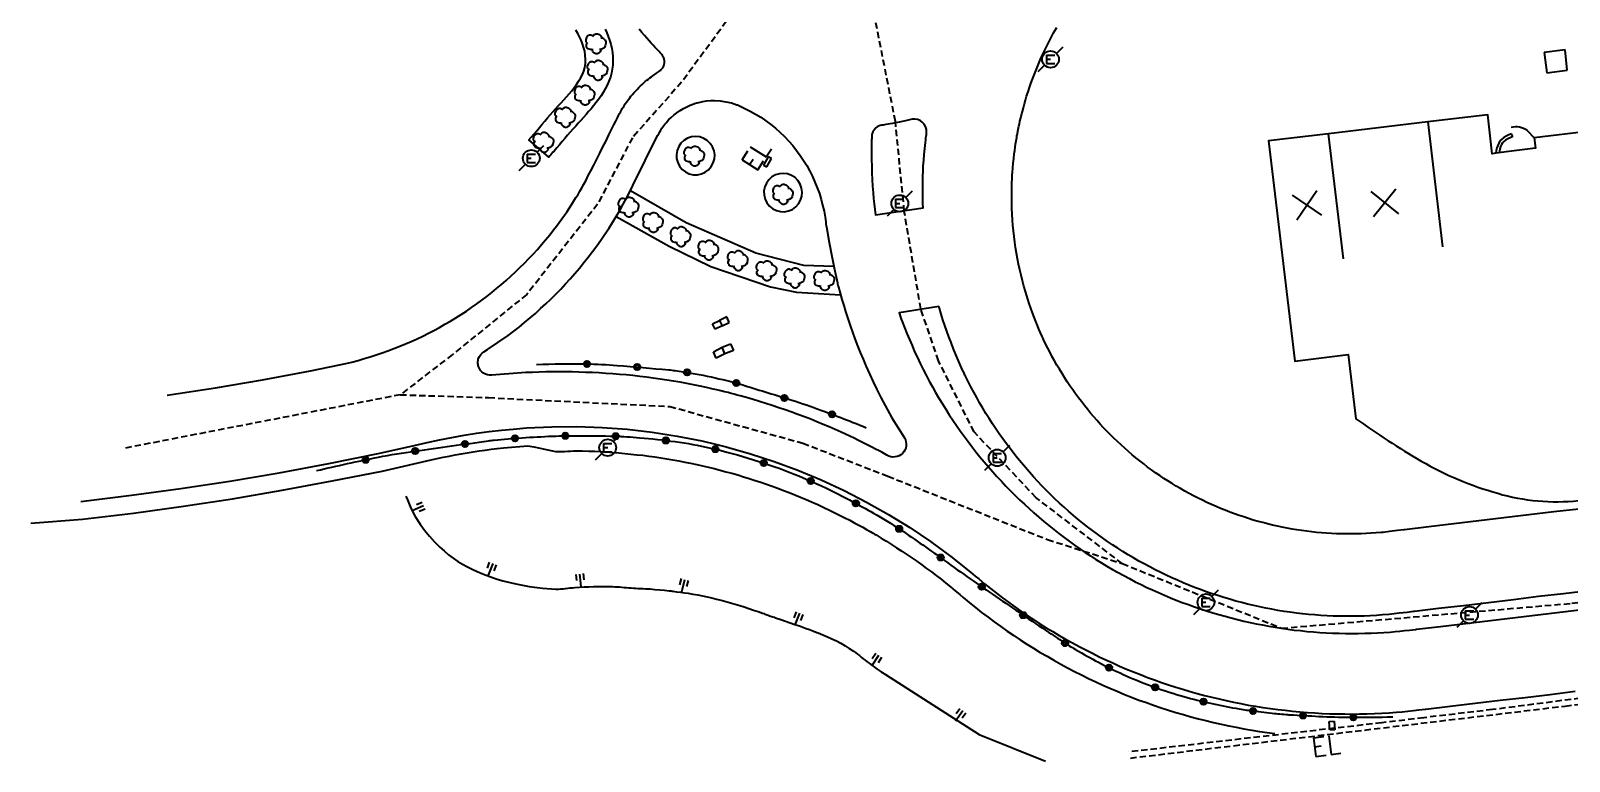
# Model space of a CAD drawing. Header units: millimetres. Extents: x 183999 to 185000, y 128000 to 129001.
# Drawn here: x 184738.1 to 184860.4, y 128834.4 to 128892.4 of the extents above; entities that cross this region are included whole.
import ezdxf
from ezdxf.enums import TextEntityAlignment as Align

# ---------------------------------------------------------------- set-up
doc = ezdxf.new("R2010")
doc.units = ezdxf.units.MM
doc.linetypes.add('DASHED', pattern=[0.75, 0.5, -0.25])
doc.layers.get('0').update_dxf_attribs({"linetype": 'CONTINUOUS'})
for name, color, linetype in [('W0001', 6, 'DASHED'), ('W0008', 7, 'CONTINUOUS'), ('W0100', 7, 'CONTINUOUS'), ('W0112', 1, 'DASHED'), ('W0211', 2, 'CONTINUOUS'), ('W0300', 7, 'CONTINUOUS'), ('W0322', 7, 'CONTINUOUS'), ('W0471', 7, 'CONTINUOUS'), ('W0984', 7, 'CONTINUOUS'), ('W0991', 7, 'CONTINUOUS'), ('W1102', 7, 'CONTINUOUS')]:
    doc.layers.add(name, color=color, linetype=linetype)
doc.styles.get("Standard").update_dxf_attribs({"font": 'romans.shx', "width": 0.85})

# ---------------------------------------------------------------- blocks, each defined once
blk = doc.blocks.new('T471')
for p, q in [((-0.333334, 0.333334), (-0.333334, -0.333334)), ((-0.333334, 0.333334), (0.333334, 0.333334)), ((-0.333334, 0), (0, 0)), ((0.500001, 0.500001), (1.000002, 1.000002)), ((-0.500001, -0.500001), (-1.000002, -1.000002)), ((-0.333334, -0.333334), (0.333334, -0.333334))]:
    blk.add_line(p, q)
blk.add_ellipse((0, 0), major_axis=(0.471405, 0.471405), ratio=1, start_param=5.4977871438, end_param=11.780972451)
blk = doc.blocks.new('t211o')
at = {"color": 0, "linetype": 'Continuous'}
for p, q in [((-0.29, 0.5), (-0.29, 0)), ((0, 1), (0, 0)), ((0.29, 0.5), (0.29, 0))]:
    blk.add_line(p, q, dxfattribs=at)
blk = doc.blocks.new('t322o')
at = {"color": 0, "linetype": 'Continuous'}
for radius in [0.25, 0.15]:
    blk.add_circle((0, 0), radius, dxfattribs=at)
blk = doc.blocks.new('t991o')
at = {"color": 0, "linetype": 'Continuous'}
for p, q in [((-1, 1), (1, -1)), ((-1, -1), (1, 1))]:
    blk.add_line(p, q, dxfattribs=at)
blk = doc.blocks.new('T300')
for p, q in [((-0.8, 0.51), (-0.86, 0.34)), ((-0.86, 0.34), (-0.86, 0.17)), ((-0.86, 0.17), (-0.74, 0.06)), ((-0.69, 0.63), (-0.8, 0.51)), ((-0.8, -0.06), (-0.74, 0.06)), ((-0.74, 0.06), (-0.69, 0.11)), ((-0.57, 0.69), (-0.69, 0.63)), ((-0.46, 0.69), (-0.57, 0.69)), ((-0.29, 0.63), (-0.46, 0.69)), ((-0.29, 0.63), (-0.17, 0.74)), ((-0.23, 0.57), (-0.29, 0.63)), ((-0.17, 0.74), (-0.06, 0.8)), ((-0.06, 0.8), (0.06, 0.8)), ((0.06, 0.8), (0.23, 0.74)), ((0.23, 0.74), (0.34, 0.63)), ((0.34, 0.63), (0.4, 0.51)), ((0.46, 0.46), (0.34, 0.46)), ((0.4, 0.51), (0.4, 0.46)), ((0.57, 0.4), (0.46, 0.46)), ((0.57, 0.4), (0.69, 0.29)), ((0.69, 0.29), (0.74, 0.17)), ((0.74, 0.06), (0.69, -0.17)), ((0.74, 0.17), (0.74, 0.06)), ((-0.8, -0.17), (-0.8, -0.06)), ((-0.8, -0.23), (-0.8, -0.17)), ((-0.74, -0.34), (-0.8, -0.23)), ((-0.69, -0.4), (-0.74, -0.34)), ((-0.51, -0.46), (-0.69, -0.4)), ((-0.4, -0.46), (-0.51, -0.46)), ((-0.4, -0.46), (-0.34, -0.46)), ((-0.34, -0.46), (-0.34, -0.4)), ((-0.34, -0.51), (-0.34, -0.46)), ((-0.29, -0.63), (-0.34, -0.51)), ((-0.17, -0.74), (-0.29, -0.63)), ((-0.06, -0.8), (-0.17, -0.74)), ((0.06, -0.8), (-0.06, -0.8)), ((0.17, -0.74), (0.06, -0.8)), ((0.23, -0.69), (0.17, -0.74)), ((0.29, -0.46), (0.23, -0.46)), ((0.29, -0.63), (0.23, -0.69)), ((0.46, -0.4), (0.29, -0.46)), ((0.34, -0.51), (0.29, -0.63)), ((0.34, -0.51), (0.34, -0.46)), ((0.57, -0.34), (0.46, -0.4)), ((0.63, -0.29), (0.57, -0.34)), ((0.69, -0.17), (0.63, -0.29))]:
    blk.add_line(p, q)

msp = doc.modelspace()

# ---------------------------------------------------------------- linework, layer by layer
at = {"layer": 'W0001'}
for points in [[(184802.75, 128905.85), (184789.84, 128888.36), (184785.93, 128883.95), (184783.17, 128878.67), (184777.54, 128871.5), (184771.63, 128866.72), (184767.49, 128863.53), (184745.54, 128859.27)], [(184767.49, 128863.53), (184774.51, 128863.3), (184788.91, 128862.6), (184799.48, 128859.68), (184806.23, 128857.06), (184818.92, 128852.03), (184824.86, 128850.12), (184818.01, 128855.35), (184813.08, 128860.58), (184810.26, 128866.22), (184808.85, 128870.35), (184807.54, 128878.1), (184806.83, 128885.24), (184802.75, 128905.85)], [(184824.86, 128850.12), (184837.52, 128844.98), (184860.57, 128846.96), (185000, 128863.56)]]:
    msp.add_lwpolyline(points, dxfattribs=at)
at = {"layer": 'W0008'}
for p, q in [((184860.04, 128890.93), (184858.39, 128890.71)), ((184860.2, 128889.32), (184860.04, 128890.93)), ((184858.39, 128890.71), (184858.6, 128889.11)), ((184858.6, 128889.11), (184860.2, 128889.32)), ((184792.3, 128869.17), (184792.86, 128869.43)), ((184792.51, 128868.74), (184792.3, 128869.17)), ((184793.07, 128869.01), (184792.51, 128868.74)), ((184793.43, 128869.72), (184792.86, 128869.43)), ((184792.86, 128869.43), (184793.07, 128869.01)), ((184793.07, 128869.01), (184793.63, 128869.28)), ((184793.63, 128869.28), (184793.43, 128869.72)), ((184793.06, 128867.3), (184793.73, 128867.57)), ((184793.73, 128867.57), (184793.96, 128867.04)), ((184792.38, 128866.95), (184793.06, 128867.3)), ((184792.58, 128866.45), (184792.38, 128866.95)), ((184793.27, 128866.77), (184792.58, 128866.45)), ((184793.27, 128866.77), (184793.06, 128867.3)), ((184793.96, 128867.04), (184793.27, 128866.77))]:
    msp.add_line(p, q, dxfattribs=at)
for points in [[(184748.97, 128863.5), (184752.8, 128864.09), (184756.55, 128864.72), (184760.36, 128865.44), (184762.53, 128865.87), (184763.16, 128866.01), (184763.64, 128866.13), (184764.13, 128866.26), (184764.61, 128866.4), (184765.09, 128866.54), (184765.56, 128866.69), (184766.04, 128866.85), (184766.51, 128867.02), (184766.98, 128867.2), (184767.44, 128867.38), (184767.9, 128867.57), (184768.36, 128867.77), (184768.82, 128867.98), (184769.27, 128868.19), (184769.72, 128868.41), (184770.16, 128868.64), (184770.6, 128868.88), (184771.04, 128869.13), (184771.47, 128869.38), (184771.9, 128869.64), (184772.32, 128869.9), (184772.74, 128870.18), (184773.15, 128870.46), (184773.56, 128870.75), (184773.96, 128871.04), (184774.36, 128871.34), (184774.76, 128871.65), (184775.14, 128871.97), (184775.53, 128872.29), (184775.91, 128872.62), (184776.28, 128872.95), (184776.64, 128873.29), (184777, 128873.64), (184777.36, 128873.99), (184777.71, 128874.35), (184778.05, 128874.71), (184778.39, 128875.08), (184778.71, 128875.46), (184779.04, 128875.84), (184779.36, 128876.23), (184779.67, 128876.62), (184779.89, 128876.92), (184780.11, 128877.22), (184780.33, 128877.51), (184780.54, 128877.81), (184780.74, 128878.1), (184780.93, 128878.39), (184781.11, 128878.67), (184781.29, 128878.94), (184781.45, 128879.2), (184781.61, 128879.45), (184781.76, 128879.71), (184781.92, 128879.98), (184782.08, 128880.27), (184782.25, 128880.59), (184782.43, 128880.94), (184782.64, 128881.33), (184782.86, 128881.76), (184783.1, 128882.24), (184783.35, 128882.73), (184783.59, 128883.22), (184783.84, 128883.71), (184784.07, 128884.17), (184784.28, 128884.6), (184784.46, 128884.97), (184784.61, 128885.27), (184784.74, 128885.52), (184784.83, 128885.72), (184784.91, 128885.87), (184784.98, 128885.99), (184785.03, 128886.09), (184785.08, 128886.18), (184785.13, 128886.26), (184785.19, 128886.35), (184785.24, 128886.44), (184785.31, 128886.54), (184785.37, 128886.64), (184785.45, 128886.75), (184785.53, 128886.87), (184785.62, 128886.99), (184785.72, 128887.11), (184785.82, 128887.24), (184785.93, 128887.38), (184786.05, 128887.52), (184786.18, 128887.65), (184786.3, 128887.79), (184786.44, 128887.93), (184786.57, 128888.06), (184786.7, 128888.18), (184786.83, 128888.3), (184786.96, 128888.41), (184787.08, 128888.52), (184787.21, 128888.61), (184787.33, 128888.71), (184787.44, 128888.79), (184787.55, 128888.87), (184787.65, 128888.94), (184787.75, 128889.01), (184787.84, 128889.07), (184787.92, 128889.13), (184788, 128889.18), (184788.07, 128889.23), (184788.13, 128889.28), (184788.18, 128889.32), (184788.23, 128889.37), (184788.27, 128889.41), (184788.31, 128889.45), (184788.34, 128889.49), (184788.36, 128889.53), (184788.38, 128889.56), (184788.4, 128889.6), (184788.42, 128889.63), (184788.43, 128889.67), (184788.44, 128889.7), (184788.45, 128889.73), (184788.46, 128889.76), (184788.47, 128889.79), (184788.47, 128889.82), (184788.48, 128889.85), (184788.48, 128889.89), (184788.48, 128889.93), (184788.48, 128889.97), (184788.48, 128890.01), (184788.48, 128890.06), (184788.48, 128890.11), (184788.47, 128890.16), (184788.46, 128890.21), (184788.44, 128890.26), (184788.42, 128890.32), (184788.39, 128890.37), (184788.36, 128890.43), (184788.32, 128890.49), (184788.27, 128890.55), (184788.21, 128890.62), (184788.14, 128890.7), (184788.06, 128890.8), (184787.96, 128890.9), (184787.85, 128891.02), (184787.72, 128891.15), (184787.58, 128891.3), (184787.42, 128891.47), (184787.26, 128891.65), (184787.08, 128891.85), (184786.89, 128892.07), (184786.69, 128892.31), (184786.48, 128892.58)], [(184783.77, 128892.57), (184783.9, 128892.28), (184784.02, 128891.99), (184784.12, 128891.69), (184784.21, 128891.37), (184784.29, 128891.04), (184784.34, 128890.71), (184784.37, 128890.38), (184784.38, 128890.05), (184784.37, 128889.72), (184784.33, 128889.39), (184784.27, 128889.07), (184784.18, 128888.75), (184784.07, 128888.44), (184783.93, 128888.13), (184783.78, 128887.84), (184783.62, 128887.55), (184783.44, 128887.27), (184783.24, 128886.99), (184783.04, 128886.73), (184782.85, 128886.49), (184782.65, 128886.25), (184782.45, 128886.02), (184782.25, 128885.79), (184782.05, 128885.56), (184781.84, 128885.33), (184781.63, 128885.11), (184781.43, 128884.88), (184781.21, 128884.64), (184780.99, 128884.39), (184780.78, 128884.14), (184780.56, 128883.89), (184780.35, 128883.64), (184780.14, 128883.39), (184779.92, 128883.14), (184779.71, 128882.89), (184779.62, 128882.79), (184779.54, 128882.69), (184779.45, 128882.59), (184779.37, 128882.5), (184779.28, 128882.4), (184777.69, 128883.77), (184778.12, 128884.26), (184778.33, 128884.51), (184778.55, 128884.77), (184778.76, 128885.02), (184778.98, 128885.27), (184779.19, 128885.52), (184779.41, 128885.77), (184779.63, 128886.02), (184779.85, 128886.26), (184780.06, 128886.5), (184780.27, 128886.73), (184780.49, 128886.96), (184780.7, 128887.2), (184780.91, 128887.44), (184781.11, 128887.68), (184781.31, 128887.94), (184781.49, 128888.18), (184781.66, 128888.43), (184781.82, 128888.69), (184781.96, 128888.96), (184782.07, 128889.24), (184782.15, 128889.53), (184782.2, 128889.85), (184782.21, 128890.17), (184782.19, 128890.5), (184782.14, 128890.82), (184782.06, 128891.14), (184781.96, 128891.42), (184781.85, 128891.69), (184781.72, 128891.96), (184781.59, 128892.23), (184781.44, 128892.49)], [(184806.16, 128858.74), (184806.16, 128858.74), (184805.75, 128858.96), (184805.5, 128859.09), (184805.25, 128859.22), (184805, 128859.35), (184804.75, 128859.48), (184803.9, 128859.9), (184803.55, 128860.07), (184803.21, 128860.23), (184802.86, 128860.39), (184802.51, 128860.55), (184802.04, 128860.76), (184801.56, 128860.97), (184801.08, 128861.18), (184800.6, 128861.37), (184800.1, 128861.58), (184799.6, 128861.77), (184799.09, 128861.96), (184798.59, 128862.15), (184798.08, 128862.33), (184797.57, 128862.5), (184797.05, 128862.68), (184796.54, 128862.84), (184796.03, 128863), (184795.52, 128863.15), (184795, 128863.3), (184794.49, 128863.45), (184794.25, 128863.51), (184794.02, 128863.57), (184793.78, 128863.64), (184793.54, 128863.7), (184793.24, 128863.77), (184792.95, 128863.84), (184792.65, 128863.92), (184792.36, 128863.98), (184791.83, 128864.1), (184791.31, 128864.21), (184790.78, 128864.32), (184790.26, 128864.42), (184789.73, 128864.52), (184789.19, 128864.61), (184788.66, 128864.7), (184788.13, 128864.78), (184787.59, 128864.86), (184787.05, 128864.93), (184786.52, 128864.99), (184785.98, 128865.05), (184785.44, 128865.1), (184784.91, 128865.15), (184784.37, 128865.2), (184783.83, 128865.23), (184783.29, 128865.27), (184782.75, 128865.29), (184782.21, 128865.31), (184781.67, 128865.33), (184781.15, 128865.34), (184780.63, 128865.34), (184780.11, 128865.34), (184779.59, 128865.34), (184779.06, 128865.34), (184778.53, 128865.33), (184777.99, 128865.31), (184777.46, 128865.3), (184776.11, 128865.2), (184775.07, 128865.12), (184774.75, 128865.09), (184774.58, 128865.09), (184774.42, 128865.12), (184774.26, 128865.17), (184774.11, 128865.25), (184773.98, 128865.35), (184773.86, 128865.47), (184773.77, 128865.62), (184773.71, 128865.77), (184773.68, 128865.85), (184773.67, 128865.93), (184773.66, 128866.02), (184773.65, 128866.1), (184773.66, 128866.18), (184773.67, 128866.27), (184773.69, 128866.35), (184773.71, 128866.43), (184773.78, 128866.58), (184773.88, 128866.72), (184773.99, 128866.84), (184774.13, 128866.94), (184774.43, 128867.12), (184776.05, 128868.23), (184776.5, 128868.57), (184776.94, 128868.91), (184777.37, 128869.27), (184777.8, 128869.63), (184778.22, 128869.99), (184778.64, 128870.37), (184779.05, 128870.75), (184779.45, 128871.13), (184779.85, 128871.53), (184780.24, 128871.93), (184780.62, 128872.34), (184781, 128872.75), (184781.36, 128873.17), (184781.73, 128873.6), (184782.08, 128874.03), (184782.43, 128874.47), (184782.77, 128874.91), (184783.1, 128875.36), (184783.42, 128875.82), (184783.74, 128876.28), (184784.05, 128876.75), (184784.35, 128877.22), (184784.64, 128877.69), (184784.93, 128878.18), (184785.2, 128878.66), (184785.47, 128879.15), (184785.73, 128879.65), (184785.98, 128880.15), (184787.94, 128884.12), (184787.94, 128884.12), (184788.02, 128884.27), (184788.1, 128884.42), (184788.19, 128884.56), (184788.28, 128884.7), (184788.36, 128884.82), (184788.44, 128884.93), (184788.52, 128885.04), (184788.61, 128885.14), (184788.81, 128885.36), (184789.02, 128885.56), (184789.24, 128885.76), (184789.47, 128885.94), (184789.72, 128886.11), (184789.98, 128886.27), (184790.25, 128886.41), (184790.52, 128886.54), (184790.69, 128886.6), (184790.86, 128886.67), (184791.04, 128886.72), (184791.22, 128886.76), (184791.52, 128886.82), (184791.83, 128886.88), (184792.14, 128886.91), (184792.46, 128886.91), (184792.91, 128886.88), (184793.36, 128886.81), (184793.81, 128886.71), (184794.24, 128886.57), (184794.29, 128886.55), (184794.34, 128886.54), (184794.38, 128886.51), (184794.43, 128886.49), (184794.87, 128886.28), (184795.3, 128886.07), (184795.72, 128885.83), (184796.13, 128885.57), (184796.53, 128885.29), (184796.92, 128885), (184797.3, 128884.7), (184797.66, 128884.38), (184798.01, 128884.04), (184798.35, 128883.68), (184798.67, 128883.32), (184798.97, 128882.94), (184799.26, 128882.55), (184799.53, 128882.14), (184799.79, 128881.73), (184800.03, 128881.3), (184800.24, 128880.87), (184800.44, 128880.42), (184800.62, 128879.97), (184800.79, 128879.52), (184800.93, 128879.05), (184801.05, 128878.58), (184801.16, 128878.11), (184801.25, 128877.63), (184801.27, 128877.46), (184801.29, 128877.28), (184801.31, 128877.1), (184801.34, 128876.92), (184801.35, 128876.87), (184801.36, 128876.81), (184801.37, 128876.76), (184801.38, 128876.7), (184801.58, 128875.63), (184801.78, 128874.55), (184801.99, 128873.48), (184802.22, 128872.41), (184802.24, 128872.33), (184802.26, 128872.25), (184802.29, 128872.17), (184802.31, 128872.09), (184802.44, 128871.6), (184802.57, 128871.11), (184802.72, 128870.62), (184802.87, 128870.14), (184803.04, 128869.59), (184803.23, 128869.04), (184803.42, 128868.5), (184803.62, 128867.96), (184803.82, 128867.42), (184804.04, 128866.88), (184804.26, 128866.35), (184804.49, 128865.82), (184804.77, 128865.19), (184805.06, 128864.56), (184805.36, 128863.94), (184805.67, 128863.32), (184806.56, 128861.71), (184807.55, 128860.1)], [(184805.62, 128884.92), (184805.5, 128884.87), (184805.38, 128884.81), (184805.28, 128884.73), (184805.19, 128884.63), (184805.11, 128884.53), (184805.04, 128884.41), (184804.99, 128884.29), (184804.96, 128884.16), (184804.95, 128884.16), (184804.95, 128884.07), (184804.95, 128883.98), (184804.95, 128883.89), (184804.94, 128883.8), (184804.94, 128883.27), (184804.93, 128882.74), (184804.94, 128882.21), (184804.95, 128881.68), (184804.96, 128881.15), (184804.99, 128880.63), (184805.02, 128880.1), (184805.07, 128879.57), (184805.1, 128879.13), (184805.15, 128878.7), (184805.2, 128878.26), (184805.25, 128877.82), (184809.03, 128878.37), (184809.02, 128878.73), (184809.01, 128879.09), (184809, 128879.44), (184809, 128879.8), (184809, 128880.03), (184809.01, 128880.27), (184809.01, 128880.51), (184809.02, 128880.74), (184809.02, 128880.98), (184809.03, 128881.22), (184809.04, 128881.45), (184809.05, 128881.69), (184809.08, 128882.16), (184809.12, 128882.63), (184809.16, 128883.1), (184809.21, 128883.57), (184809.24, 128883.77), (184809.26, 128883.98), (184809.29, 128884.18), (184809.31, 128884.38), (184809.3, 128884.61), (184809.23, 128884.83), (184809.12, 128885.03), (184808.97, 128885.19), (184808.79, 128885.32), (184808.59, 128885.4), (184808.38, 128885.43), (184808.16, 128885.42), (184808.16, 128885.42), (184807.64, 128885.29), (184807.12, 128885.18), (184806.6, 128885.07), (184806.08, 128884.99), (184805.96, 128884.97), (184805.85, 128884.95), (184805.73, 128884.94), (184805.62, 128884.92)], [(184795.74, 128874.78), (184790.2, 128877.18), (184785.79, 128879.74)], [(184784.64, 128877.69), (184788.85, 128875.34), (184792.16, 128873.73), (184796.91, 128872.11), (184798.96, 128871.69), (184802.47, 128871.47)], [(184801.94, 128873.73), (184799.56, 128873.8), (184795.74, 128874.78)], [(184861.9, 128847.96), (184859.92, 128847.72), (184857.93, 128847.49), (184855.94, 128847.25), (184853.96, 128847.01), (184851.97, 128846.77), (184849.98, 128846.54), (184848.07, 128846.31), (184848, 128846.3), (184847.5, 128846.24), (184846.87, 128846.17), (184846.66, 128846.14), (184846.45, 128846.12), (184846.24, 128846.1), (184846.03, 128846.08), (184845.54, 128846.04), (184845.05, 128846), (184844.56, 128845.97), (184844.07, 128845.95), (184843.58, 128845.94), (184843.09, 128845.93), (184842.6, 128845.93), (184842.11, 128845.94), (184841.62, 128845.95), (184841.13, 128845.97), (184840.64, 128846), (184840.15, 128846.04), (184839.66, 128846.08), (184839.17, 128846.13), (184838.69, 128846.19), (184838.2, 128846.25), (184837.71, 128846.32), (184837.23, 128846.4), (184836.75, 128846.49), (184836.26, 128846.58), (184835.78, 128846.68), (184835.3, 128846.78), (184834.82, 128846.9), (184834.35, 128847.02), (184833.87, 128847.14), (184833.4, 128847.28), (184832.93, 128847.42), (184832.46, 128847.57), (184831.99, 128847.72), (184831.53, 128847.88), (184831.07, 128848.05), (184830.61, 128848.22), (184830.15, 128848.4), (184829.7, 128848.59), (184829.25, 128848.79), (184828.8, 128848.99), (184828.35, 128849.19), (184827.91, 128849.41), (184827.47, 128849.63), (184827.04, 128849.85), (184826.61, 128850.09), (184826.18, 128850.32), (184825.75, 128850.57), (184825.33, 128850.82), (184824.91, 128851.08), (184824.5, 128851.34), (184824.09, 128851.61), (184823.68, 128851.88), (184823.28, 128852.16), (184822.89, 128852.45), (184822.49, 128852.74), (184822.1, 128853.04), (184821.72, 128853.34), (184821.34, 128853.65), (184820.96, 128853.96), (184820.59, 128854.28), (184820.23, 128854.6), (184819.87, 128854.93), (184819.51, 128855.27), (184819.16, 128855.61), (184818.82, 128855.95), (184818.47, 128856.3), (184818.14, 128856.65), (184817.81, 128857.01), (184817.48, 128857.37), (184817.16, 128857.74), (184816.85, 128858.11), (184816.54, 128858.49), (184816.24, 128858.87), (184815.94, 128859.25), (184815.65, 128859.64), (184815.36, 128860.03), (184815.08, 128860.43), (184814.81, 128860.83), (184814.54, 128861.23), (184814.28, 128861.64), (184814.02, 128862.05), (184813.77, 128862.46), (184813.52, 128862.88), (184813.29, 128863.3), (184813.05, 128863.73), (184812.83, 128864.16), (184812.61, 128864.59), (184812.39, 128865.02), (184812.36, 128865.09), (184812.32, 128865.17), (184812.29, 128865.24), (184812.25, 128865.32), (184812.08, 128865.68), (184811.92, 128866.04), (184811.76, 128866.41), (184811.6, 128866.77), (184811.42, 128867.22), (184811.25, 128867.67), (184811.08, 128868.12), (184810.91, 128868.57), (184810.76, 128869.02), (184810.61, 128869.48), (184810.47, 128869.94), (184810.33, 128870.4), (184810.32, 128870.43), (184810.31, 128870.46), (184810.3, 128870.5), (184810.29, 128870.53), (184807.12, 128870.04), (184807.18, 128869.87), (184807.24, 128869.7), (184807.3, 128869.53), (184807.36, 128869.36), (184807.55, 128868.87), (184807.74, 128868.39), (184807.94, 128867.91), (184808.15, 128867.43), (184808.36, 128866.95), (184808.58, 128866.48), (184808.81, 128866.01), (184809.04, 128865.54), (184809.28, 128865.08), (184809.52, 128864.62), (184809.77, 128864.16), (184810.03, 128863.71), (184810.29, 128863.26), (184810.56, 128862.82), (184810.83, 128862.38), (184811.11, 128861.94), (184811.4, 128861.51), (184811.69, 128861.08), (184811.99, 128860.66), (184812.29, 128860.24), (184812.6, 128859.82), (184812.91, 128859.41), (184813.23, 128859), (184813.55, 128858.6), (184813.88, 128858.2), (184814.22, 128857.81), (184814.56, 128857.42), (184814.9, 128857.03), (184815.25, 128856.66), (184815.61, 128856.28), (184815.97, 128855.91), (184816.33, 128855.55), (184816.7, 128855.19), (184817.08, 128854.83), (184817.46, 128854.49), (184817.84, 128854.14), (184818.23, 128853.8), (184818.62, 128853.47), (184819.02, 128853.14), (184819.42, 128852.82), (184819.82, 128852.51), (184820.23, 128852.19), (184820.65, 128851.89), (184821.06, 128851.59), (184821.48, 128851.3), (184821.91, 128851.01), (184822.34, 128850.73), (184822.77, 128850.45), (184823.2, 128850.18), (184823.64, 128849.92), (184824.09, 128849.66), (184824.53, 128849.4), (184824.98, 128849.16), (184825.43, 128848.92), (184825.89, 128848.68), (184826.35, 128848.45), (184826.81, 128848.23), (184827.27, 128848.02), (184827.74, 128847.81), (184828.21, 128847.6), (184828.68, 128847.41), (184829.15, 128847.22), (184829.63, 128847.03), (184830.11, 128846.86), (184830.59, 128846.69), (184831.07, 128846.52), (184831.56, 128846.36), (184832.05, 128846.21), (184832.54, 128846.07), (184833.03, 128845.93), (184833.52, 128845.8), (184834.02, 128845.67), (184834.51, 128845.55), (184835.01, 128845.44), (184835.51, 128845.33), (184836.01, 128845.24), (184836.51, 128845.14), (184837.01, 128845.06), (184837.52, 128844.98), (184838.02, 128844.91), (184838.53, 128844.84), (184839.03, 128844.79), (184839.54, 128844.73), (184840.05, 128844.69), (184840.55, 128844.65), (184841.06, 128844.62), (184841.57, 128844.6), (184842.08, 128844.58), (184842.59, 128844.57), (184843.1, 128844.56), (184843.61, 128844.57), (184844.12, 128844.58), (184844.63, 128844.59), (184845.14, 128844.62), (184845.64, 128844.65), (184846.15, 128844.68), (184846.53, 128844.71), (184846.91, 128844.75), (184847.29, 128844.79), (184847.67, 128844.83), (184848.17, 128844.89), (184848.23, 128844.9), (184850.15, 128845.13), (184852.14, 128845.37), (184854.12, 128845.6), (184856.11, 128845.84), (184860.08, 128846.31), (184862.07, 128846.55)], [(184742.11, 128855.05), (184746.12, 128855.54), (184750.05, 128856.08), (184753.94, 128856.67), (184757.87, 128857.34), (184761.8, 128858.07), (184765.72, 128858.87), (184768.26, 128859.43), (184769.62, 128859.73), (184770.6, 128859.94), (184771.58, 128860.14), (184772.57, 128860.31), (184773.55, 128860.47), (184774.54, 128860.6), (184775.54, 128860.72), (184776.45, 128860.8), (184777.53, 128860.9), (184779.53, 128860.99), (184781.52, 128861), (184783.52, 128860.93), (184785.52, 128860.79), (184787.5, 128860.56), (184789.48, 128860.25), (184791.44, 128859.86), (184792.53, 128859.61), (184793.39, 128859.4), (184795.31, 128858.85), (184797.21, 128858.23), (184799.09, 128857.54), (184800.93, 128856.77), (184802.75, 128855.93), (184804.53, 128855.01), (184806.27, 128854.03), (184807.97, 128852.98), (184809.63, 128851.86), (184811.24, 128850.68), (184812.81, 128849.43), (184813.18, 128849.12), (184813.45, 128848.9), (184813.91, 128848.51), (184814.38, 128848.13), (184814.86, 128847.76), (184815.34, 128847.4), (184815.82, 128847.04), (184816.31, 128846.68), (184816.8, 128846.34), (184817.3, 128846), (184817.8, 128845.67), (184818.31, 128845.34), (184818.82, 128845.02), (184819.33, 128844.71), (184819.84, 128844.41), (184820.36, 128844.11), (184820.89, 128843.82), (184821.42, 128843.53), (184821.95, 128843.26), (184822.48, 128842.99), (184823.02, 128842.72), (184823.56, 128842.47), (184824.1, 128842.22), (184824.65, 128841.98), (184825.19, 128841.74), (184825.75, 128841.51), (184826.3, 128841.3), (184826.86, 128841.08), (184827.42, 128840.88), (184827.98, 128840.68), (184828.54, 128840.49), (184829.11, 128840.31), (184829.68, 128840.13), (184830.25, 128839.96), (184830.82, 128839.8), (184831.39, 128839.65), (184831.97, 128839.5), (184832.55, 128839.36), (184833.12, 128839.23), (184833.7, 128839.11), (184834.29, 128838.99), (184834.87, 128838.88), (184835.45, 128838.78), (184836.04, 128838.69), (184836.63, 128838.6), (184837.21, 128838.53), (184837.8, 128838.46), (184838.39, 128838.39), (184838.98, 128838.34), (184839.57, 128838.29), (184840.16, 128838.25), (184840.75, 128838.22), (184841.34, 128838.19), (184841.93, 128838.18), (184842.53, 128838.17), (184843.12, 128838.16), (184843.71, 128838.17), (184844.3, 128838.18), (184844.89, 128838.2), (184845.48, 128838.23), (184846.07, 128838.27), (184846.66, 128838.31), (184847.1, 128838.35), (184847.55, 128838.39), (184847.99, 128838.44), (184848.43, 128838.49), (184848.92, 128838.55), (184848.99, 128838.55), (184850.91, 128838.78), (184852.9, 128839.02), (184854.88, 128839.26), (184856.87, 128839.49), (184858.85, 128839.73), (184860.84, 128839.97)], [(184738.13, 128853.33), (184742.25, 128853.64), (184746.3, 128854.13), (184750.26, 128854.67), (184754.16, 128855.27), (184758.11, 128855.94), (184762.08, 128856.68), (184766.04, 128857.46), (184769.95, 128858.35), (184770.42, 128858.46), (184770.89, 128858.56), (184771.37, 128858.66), (184771.84, 128858.75), (184772.32, 128858.84), (184772.8, 128858.92), (184773.28, 128859), (184773.76, 128859.07), (184774.24, 128859.14), (184774.72, 128859.2), (184775.2, 128859.26), (184775.68, 128859.31), (184777.62, 128859.48), (184778.11, 128859.39), (184778.6, 128859.28), (184779.09, 128859.18), (184779.58, 128859.07), (184779.82, 128859.03), (184780.06, 128859.01), (184780.3, 128859.01), (184780.54, 128859.03), (184780.78, 128859.05), (184781.02, 128859.06), (184781.26, 128859.08), (184781.5, 128859.08), (184781.98, 128859.07), (184782.46, 128859.06), (184782.94, 128859.04), (184783.42, 128859.01), (184783.9, 128858.99), (184784.38, 128858.95), (184784.86, 128858.92), (184785.34, 128858.87), (184785.82, 128858.82), (184786.29, 128858.77), (184786.77, 128858.72), (184787.25, 128858.65), (184787.72, 128858.59), (184788.2, 128858.52), (184788.67, 128858.44), (184789.15, 128858.36), (184789.62, 128858.27), (184790.09, 128858.18), (184790.56, 128858.09), (184791.04, 128857.99), (184791.5, 128857.88), (184791.97, 128857.77), (184792.44, 128857.66), (184792.91, 128857.54), (184793.37, 128857.42), (184793.84, 128857.29), (184794.3, 128857.16), (184794.76, 128857.02), (184795.22, 128856.88), (184795.68, 128856.73), (184796.13, 128856.58), (184796.59, 128856.43), (184797.04, 128856.27), (184797.49, 128856.1), (184797.95, 128855.93), (184798.39, 128855.76), (184798.84, 128855.58), (184799.28, 128855.4), (184799.73, 128855.21), (184800.17, 128855.02), (184800.39, 128854.92), (184800.61, 128854.83), (184800.82, 128854.73), (184801.04, 128854.63), (184801.26, 128854.53), (184801.48, 128854.42), (184801.7, 128854.32), (184801.91, 128854.21), (184802.34, 128854), (184802.77, 128853.78), (184803.2, 128853.56), (184803.62, 128853.33), (184803.93, 128853.17), (184804.23, 128853), (184804.53, 128852.83), (184804.83, 128852.66), (184804.95, 128852.6), (184805.06, 128852.53), (184805.18, 128852.46), (184805.3, 128852.39), (184805.71, 128852.14), (184806.12, 128851.89), (184806.53, 128851.64), (184806.93, 128851.38), (184807.34, 128851.11), (184807.74, 128850.85), (184808.13, 128850.57), (184808.53, 128850.3), (184808.92, 128850.02), (184809.31, 128849.74), (184809.69, 128849.45), (184810.08, 128849.16), (184810.46, 128848.87), (184810.83, 128848.57), (184811.21, 128848.27), (184811.58, 128847.96), (184811.95, 128847.65), (184812.21, 128847.43), (184812.7, 128847.02), (184813.19, 128846.63), (184813.68, 128846.24), (184814.19, 128845.86), (184814.69, 128845.49), (184815.2, 128845.12), (184815.71, 128844.76), (184816.23, 128844.41), (184816.75, 128844.06), (184817.28, 128843.72), (184817.81, 128843.39), (184818.34, 128843.06), (184818.88, 128842.75), (184819.42, 128842.44), (184819.97, 128842.13), (184820.51, 128841.84), (184821.07, 128841.55), (184821.62, 128841.27), (184822.18, 128840.99), (184822.75, 128840.73), (184823.31, 128840.47), (184823.88, 128840.22), (184824.45, 128839.97), (184825.03, 128839.73), (184825.6, 128839.51), (184826.18, 128839.28), (184826.77, 128839.07), (184827.35, 128838.86), (184827.94, 128838.67), (184828.53, 128838.48), (184829.12, 128838.29), (184829.71, 128838.12), (184830.31, 128837.95), (184830.91, 128837.79), (184831.51, 128837.64), (184832.11, 128837.49), (184832.71, 128837.36), (184833.32, 128837.23), (184833.92, 128837.11), (184834.53, 128836.99), (184835.14, 128836.89), (184835.75, 128836.79), (184836.36, 128836.7), (184836.97, 128836.62)], [(184807.55, 128860.1), (184807.63, 128859.95), (184807.67, 128859.79), (184807.69, 128859.62), (184807.69, 128859.46), (184807.65, 128859.29), (184807.59, 128859.14), (184807.5, 128858.99), (184807.39, 128858.87), (184807.27, 128858.76), (184807.12, 128858.68), (184806.96, 128858.62), (184806.8, 128858.59), (184806.63, 128858.58), (184806.46, 128858.61), (184806.3, 128858.66), (184806.16, 128858.74)]]:
    msp.add_lwpolyline(points, dxfattribs=at)
msp.add_lwpolyline([(184861.13, 128854.45), (184859.14, 128854.22), (184857.16, 128853.98), (184855.17, 128853.74), (184853.18, 128853.51), (184851.2, 128853.27), (184849.21, 128853.03), (184847.29, 128852.8), (184847.23, 128852.8), (184846.73, 128852.74), (184846.09, 128852.66), (184845.93, 128852.64), (184845.76, 128852.62), (184845.59, 128852.6), (184845.42, 128852.59), (184845.03, 128852.56), (184844.64, 128852.53), (184844.24, 128852.51), (184843.85, 128852.49), (184843.45, 128852.48), (184843.06, 128852.47), (184842.66, 128852.47), (184842.27, 128852.48), (184841.88, 128852.49), (184841.48, 128852.51), (184841.09, 128852.53), (184840.69, 128852.56), (184840.3, 128852.6), (184839.91, 128852.64), (184839.52, 128852.69), (184839.13, 128852.74), (184838.73, 128852.8), (184838.35, 128852.86), (184837.96, 128852.93), (184837.57, 128853.01), (184837.18, 128853.09), (184836.8, 128853.18), (184836.41, 128853.27), (184836.03, 128853.37), (184835.65, 128853.47), (184835.27, 128853.58), (184834.89, 128853.7), (184834.52, 128853.82), (184834.15, 128853.94), (184833.77, 128854.08), (184833.4, 128854.21), (184833.04, 128854.36), (184832.67, 128854.5), (184832.31, 128854.66), (184831.95, 128854.82), (184831.59, 128854.98), (184831.23, 128855.15), (184830.88, 128855.32), (184830.53, 128855.5), (184830.18, 128855.69), (184829.84, 128855.87), (184829.49, 128856.07), (184829.15, 128856.27), (184828.82, 128856.47), (184828.49, 128856.68), (184828.16, 128856.89), (184827.83, 128857.11), (184827.51, 128857.33), (184827.19, 128857.56), (184826.87, 128857.79), (184826.56, 128858.03), (184826.25, 128858.27), (184825.94, 128858.52), (184825.64, 128858.77), (184825.34, 128859.02), (184825.05, 128859.28), (184824.76, 128859.54), (184824.47, 128859.81), (184824.19, 128860.08), (184823.92, 128860.35), (184823.64, 128860.63), (184823.37, 128860.91), (184823.11, 128861.2), (184822.85, 128861.49), (184822.59, 128861.78), (184822.34, 128862.08), (184822.09, 128862.38), (184821.85, 128862.68), (184821.61, 128862.99), (184821.37, 128863.29), (184821.14, 128863.61), (184820.92, 128863.92), (184820.7, 128864.24), (184820.49, 128864.56), (184820.28, 128864.89), (184820.07, 128865.22), (184819.87, 128865.55), (184819.67, 128865.88), (184819.48, 128866.22), (184819.3, 128866.55), (184819.12, 128866.89), (184818.94, 128867.24), (184818.77, 128867.58), (184818.6, 128867.93), (184818.57, 128867.99), (184818.55, 128868.05), (184818.52, 128868.11), (184818.49, 128868.17), (184818.36, 128868.46), (184818.24, 128868.75), (184818.11, 128869.04), (184817.99, 128869.34), (184817.85, 128869.69), (184817.72, 128870.05), (184817.59, 128870.41), (184817.46, 128870.77), (184817.16, 128871.73, -0.066568), (184816.07, 128878.78), (184816.07, 128879.7), (184816.07, 128879.89), (184816.08, 128880.07), (184816.08, 128880.26), (184816.09, 128880.45), (184816.1, 128880.63), (184816.11, 128880.82), (184816.12, 128881.01), (184816.13, 128881.19), (184816.16, 128881.56), (184816.19, 128881.94), (184816.23, 128882.31), (184816.28, 128882.68), (184816.31, 128882.93), (184816.35, 128883.19), (184816.38, 128883.45), (184816.43, 128883.7), (184816.45, 128883.83), (184816.47, 128883.96), (184816.49, 128884.09), (184816.52, 128884.22), (184816.53, 128884.28), (184816.54, 128884.34), (184816.55, 128884.4), (184816.56, 128884.47), (184816.59, 128884.6), (184816.62, 128884.74), (184816.65, 128884.88), (184816.68, 128885.02), (184816.73, 128885.27), (184816.79, 128885.52), (184816.85, 128885.77), (184816.92, 128886.03), (184817, 128886.33), (184817.08, 128886.64), (184817.17, 128886.94), (184817.26, 128887.24), (184817.37, 128887.59), (184817.48, 128887.93), (184817.6, 128888.27), (184817.73, 128888.61), (184817.88, 128889.01), (184818.03, 128889.4), (184818.19, 128889.79), (184818.36, 128890.18), (184818.55, 128890.6), (184818.75, 128891.02), (184818.96, 128891.44), (184819.17, 128891.85), (184819.4, 128892.28), (184819.65, 128892.71)], format="xyb", dxfattribs=at)
at = {"layer": 'W0008', "flags": 128}
msp.add_lwpolyline([(184855.76, 128884.8, -0.2172), (184857.04, 128884.53), (184857.59, 128883.93)], format="xyb", dxfattribs=at)
at = {"layer": 'W0008'}
for points in [[(184792.36, 128881.95), (184792.45, 128882.27), (184792.47, 128882.6), (184792.42, 128882.92), (184792.3, 128883.23), (184792.11, 128883.5), (184791.88, 128883.73), (184791.6, 128883.9), (184791.28, 128884.01), (184790.96, 128884.05), (184790.63, 128884.01), (184790.32, 128883.91), (184790.03, 128883.74), (184789.79, 128883.52), (184789.61, 128883.25), (184789.48, 128882.94), (184789.43, 128882.62), (184789.44, 128882.29), (184789.53, 128881.97), (184789.68, 128881.68), (184789.89, 128881.43), (184790.15, 128881.23), (184790.45, 128881.09), (184790.77, 128881.01), (184791.1, 128881.01), (184791.42, 128881.08), (184791.72, 128881.22), (184791.99, 128881.41), (184792.2, 128881.66)], [(184796.82, 128878.52), (184797.08, 128878.31), (184797.37, 128878.16), (184797.69, 128878.08), (184798.02, 128878.07), (184798.34, 128878.13), (184798.65, 128878.26), (184798.91, 128878.45), (184799.13, 128878.7), (184799.3, 128878.98), (184799.4, 128879.3), (184799.42, 128879.63), (184799.38, 128879.95), (184799.27, 128880.26), (184799.09, 128880.54), (184798.86, 128880.78), (184798.58, 128880.95), (184798.27, 128881.07), (184797.95, 128881.11), (184797.62, 128881.09), (184797.3, 128880.99), (184797.02, 128880.83), (184796.77, 128880.61), (184796.58, 128880.35), (184796.45, 128880.04), (184796.38, 128879.72), (184796.39, 128879.39), (184796.47, 128879.07), (184796.61, 128878.78)]]:
    msp.add_lwpolyline(points, close=True, dxfattribs=at)
at = {"layer": 'W0100'}
for p, q in [((184796.72, 128882.43), (184796.34, 128881.78)), ((184796.61, 128881.64), (184796.99, 128882.29)), ((184796.99, 128882.29), (184796.72, 128882.43)), ((184796.34, 128881.78), (184796.61, 128881.64)), ((184841.29, 128837.57), (184841.7, 128837.59)), ((184841.34, 128836.91), (184841.29, 128837.57)), ((184841.7, 128837.59), (184841.75, 128836.92)), ((184841.75, 128836.92), (184841.34, 128836.91))]:
    msp.add_line(p, q, dxfattribs=at)
at = {"layer": 'W0100', "flags": 128}
msp.add_lwpolyline([(184870.86, 128885.54), (184857.59, 128883.93), (184857.69, 128883.12), (184856, 128882.91), (184854.54, 128882.72), (184854.24, 128882.67), (184853.9, 128885.77), (184849.13, 128885.2), (184841.25, 128884.27), (184836.48, 128883.7), (184838.58, 128866.21), (184842.82, 128866.72), (184843.43, 128861.63, 0.0243), (184848.61, 128858.26, 0.0607), (184854.69, 128855.7, 0.0969), (184861.11, 128855.12)], format="xyb", dxfattribs=at)
at = {"layer": 'W0112'}
for p, q in [((184854.77, 128883.52), (184854.69, 128883.34)), ((184854.87, 128883.69), (184854.77, 128883.52)), ((184855.01, 128883.84), (184854.87, 128883.69)), ((184855.07, 128883.54), (184854.99, 128883.41)), ((184855.18, 128883.97), (184855.01, 128883.84)), ((184855.18, 128883.65), (184855.07, 128883.54)), ((184855.37, 128884.08), (184855.18, 128883.97)), ((184855.32, 128883.76), (184855.18, 128883.65)), ((184855.49, 128883.86), (184855.32, 128883.76)), ((184855.58, 128884.18), (184855.37, 128884.08)), ((184855.68, 128883.95), (184855.49, 128883.86)), ((184855.79, 128884.27), (184855.58, 128884.18)), ((184855.89, 128884.05), (184855.68, 128883.95)), ((184855.89, 128884.05), (184855.79, 128884.27)), ((184854.58, 128882.94), (184854.54, 128882.72)), ((184854.63, 128883.14), (184854.58, 128882.94)), ((184854.69, 128883.34), (184854.63, 128883.14)), ((184854.83, 128882.89), (184854.8, 128882.76)), ((184854.87, 128883.08), (184854.83, 128882.89)), ((184854.92, 128883.26), (184854.87, 128883.08)), ((184854.99, 128883.41), (184854.92, 128883.26))]:
    msp.add_line(p, q, dxfattribs=at)
for points in [[(185000, 128855.79), (184990.93, 128854.71), (184967.95, 128851.97), (184967.93, 128852.18), (184933.75, 128848.08), (184900.39, 128844.11), (184862.76, 128839.61), (184854.28, 128838.52), (184848.81, 128837.87), (184845.48, 128837.47), (184825.35, 128835.15)], [(184825.5, 128834.67), (184860.06, 128838.8), (184867.11, 128839.61), (184867.9, 128839.7), (184967.99, 128851.62)]]:
    msp.add_lwpolyline(points, dxfattribs=at)
at = {"layer": 'W0211'}
msp.add_lwpolyline([(184767.94, 128855.48), (184768.05, 128855.18), (184768.34, 128854.51), (184768.68, 128853.87), (184769.06, 128853.25), (184769.41, 128852.76), (184769.8, 128852.29), (184770.21, 128851.85), (184770.64, 128851.42), (184770.97, 128851.12), (184771.32, 128850.82), (184771.68, 128850.54), (184772.05, 128850.28), (184772.43, 128850.06), (184772.82, 128849.86), (184773.21, 128849.67), (184773.61, 128849.5), (184774.11, 128849.29), (184774.61, 128849.09), (184775.11, 128848.91), (184775.63, 128848.76), (184776.67, 128848.51), (184777.72, 128848.31), (184778.79, 128848.16), (184779.86, 128848.09), (184780.05, 128848.09), (184780.23, 128848.1), (184780.42, 128848.11), (184780.61, 128848.14), (184780.79, 128848.16), (184780.97, 128848.18), (184781.16, 128848.2), (184781.35, 128848.22), (184781.72, 128848.24), (184782.09, 128848.26), (184782.47, 128848.28), (184782.84, 128848.29), (184782.91, 128848.29), (184782.98, 128848.29), (184783.05, 128848.29), (184783.12, 128848.29), (184783.43, 128848.29), (184783.73, 128848.3), (184784.03, 128848.3), (184784.34, 128848.29), (184784.53, 128848.28), (184784.71, 128848.27), (184784.9, 128848.26), (184785.09, 128848.24), (184785.27, 128848.22), (184785.46, 128848.21), (184785.65, 128848.19), (184785.84, 128848.18), (184786.02, 128848.17), (184786.21, 128848.16), (184786.4, 128848.15), (184786.59, 128848.14), (184786.78, 128848.13), (184786.97, 128848.12), (184787.16, 128848.11), (184787.34, 128848.1), (184787.72, 128848.07), (184788.1, 128848.04), (184788.48, 128848), (184788.85, 128847.96), (184788.93, 128847.95), (184789, 128847.94), (184789.08, 128847.93), (184789.15, 128847.92), (184789.45, 128847.88), (184789.76, 128847.84), (184790.06, 128847.8), (184790.37, 128847.76), (184790.74, 128847.7), (184791.12, 128847.63), (184791.49, 128847.55), (184791.87, 128847.48), (184792.24, 128847.39), (184792.61, 128847.3), (184792.98, 128847.2), (184793.35, 128847.1), (184793.72, 128847), (184794.09, 128846.89), (184794.46, 128846.78), (184794.82, 128846.67), (184795.19, 128846.55), (184795.55, 128846.42), (184795.92, 128846.3), (184796.28, 128846.17), (184796.37, 128846.14), (184796.46, 128846.1), (184796.55, 128846.07), (184796.64, 128846.04), (184796.73, 128846.01), (184796.82, 128845.97), (184796.91, 128845.94), (184797, 128845.91), (184797.09, 128845.88), (184797.19, 128845.85), (184797.28, 128845.82), (184797.37, 128845.79), (184797.46, 128845.76), (184797.56, 128845.73), (184797.65, 128845.7), (184797.74, 128845.67), (184798.11, 128845.54), (184798.48, 128845.42), (184798.85, 128845.29), (184799.22, 128845.16), (184799.48, 128845.06), (184799.75, 128844.96), (184800.01, 128844.87), (184800.28, 128844.77), (184800.38, 128844.73), (184800.49, 128844.69), (184800.59, 128844.65), (184800.7, 128844.61), (184801.06, 128844.46), (184801.43, 128844.31), (184801.79, 128844.15), (184802.15, 128843.97), (184802.49, 128843.79), (184802.83, 128843.59), (184803.17, 128843.38), (184803.5, 128843.16), (184803.66, 128843.05), (184803.81, 128842.93), (184803.97, 128842.81), (184804.12, 128842.68), (184804.27, 128842.56), (184804.43, 128842.44), (184804.58, 128842.31), (184804.74, 128842.2), (184805.06, 128841.97), (184805.38, 128841.74), (184805.71, 128841.52), (184806.05, 128841.31), (184813.49, 128836.54), (184818.77, 128834.42)], dxfattribs=at)
at = {"layer": 'W0322'}
for points in [[(184778.32, 128865.94, -0.010993), (184782.25, 128865.98, -0.017479), (184784.72, 128865.86, -0.001455), (184788.82, 128865.51, -0.011984), (184789.32, 128865.45, -0.016911), (184791.87, 128865.01, -0.017098), (184794.36, 128864.41, -0.006907), (184794.83, 128864.27, -0.000855), (184798.61, 128863.1, -0.012633), (184800.91, 128862.31, -0.007905), (184804.52, 128860.91)], [(184760.83, 128857.5, -0.008436), (184765.75, 128858.57, -0.014343), (184768.68, 128859.06, -0.000787), (184774.49, 128859.87, -0.009608), (184774.96, 128859.93, -0.007709), (184777.15, 128860.11, -0.006946), (184779.58, 128860.24, -0.009723), (184781.73, 128860.28, -0.007558), (184784.5, 128860.24, -0.015219), (184786.5, 128860.12, -0.010737), (184789.33, 128859.81, -0.023423), (184792.13, 128859.3, -0.018733), (184795.56, 128858.37, -0.018988), (184798.78, 128857.23, -0.020542), (184801.67, 128855.95, -0.013151), (184805.1, 128854.13, -0.020372), (184807.24, 128852.81, -0.008157), (184810.74, 128850.36, 0.006984), (184814.81, 128847.5, 0.001795), (184819.03, 128844.65, 0.005505), (184820.41, 128843.74, 0.013389), (184821.38, 128843.15, 0.007337), (184823.2, 128842.16, 0.018435), (184825.18, 128841.2, 0.016723), (184827.43, 128840.3, 0.016179), (184829.74, 128839.55, 0.01794), (184831.87, 128839.02, 0.006988), (184833.87, 128838.62, 0.012338), (184835.02, 128838.44, 0.006156), (184836.76, 128838.23, 0.008557), (184838.02, 128838.12, 0.004587), (184838.16, 128838.11, 0.000262), (184840.49, 128837.98, 0.01185), (184842.95, 128837.91, 0.008522), (184846.37, 128837.94)]]:
    msp.add_lwpolyline(points, format="xyb", dxfattribs=at)
at = {"layer": 'W1102'}
for p, q in [((184849.13, 128885.2), (184850.31, 128875.27)), ((184842.43, 128874.34), (184841.25, 128884.27))]:
    msp.add_line(p, q, dxfattribs=at)

# ---------------------------------------------------------------- block references
at = {"layer": 'W0211'}
for p, rotation in [((184769.34, 128854.74), 113.1363593284773), ((184774.86, 128850.12), 158.384534957921), ((184781.76, 128849.29), 186.4033048308679), ((184790.11, 128848.85), 165.4993468654681), ((184799.23, 128846.18), 158.6913384650977), ((184805.51, 128842.84), 146.8816319869391), ((184812.19, 128838.44), 143.9928142022823)]:
    msp.add_blockref('t211o', p, dxfattribs=dict(at, rotation=rotation))
at = {"layer": 'W0300'}
for p in [(184783.09, 128891.41), (184783.21, 128889.3), (184782.18, 128887.33), (184780.64, 128885.57), (184778.91, 128883.58), (184790.89, 128882.49), (184797.94, 128879.45), (184785.67, 128878.43), (184787.61, 128877.21), (184789.81, 128876.09), (184792.02, 128875.01), (184794.35, 128874.18), (184796.63, 128873.38), (184798.86, 128872.81), (184801.22, 128872.61)]:
    msp.add_blockref('T300', p, dxfattribs=at)
at = {"layer": 'W0322'}
for p, rotation in [((184782.32, 128865.98), 359.1661930208792), ((184786.31, 128865.73), 355.1444628034015), ((184790.28, 128865.31), 350.7363020230478), ((184794.19, 128864.46), 344.6702355602366), ((184798.01, 128863.28), 342.6522689852593), ((184801.8, 128861.98), 339.2829388268279), ((184776.61, 128860.07), 4.303084599995713), ((184780.6, 128860.27), 1.214310193780861), ((184784.6, 128860.24), 358.1409958131688), ((184768.67, 128859.06), 8.017140904667617), ((184772.63, 128859.62), 7.890930303450725), ((184788.59, 128859.9), 353.0142540999275), ((184792.52, 128859.21), 346.5095000491492), ((184764.74, 128858.36), 11.69928804008001), ((184796.37, 128858.11), 341.6246992685332), ((184800.1, 128856.68), 336.2211986601683), ((184803.69, 128854.91), 331.8857296718734), ((184807.13, 128852.88), 326.2036358750178), ((184810.42, 128850.6), 324.2680886086308), ((184813.68, 128848.28), 325.2532582959807), ((184816.98, 128846.02), 325.9077179018249), ((184820.31, 128843.8), 327.2730202105622), ((184823.8, 128841.85), 333.4129126424987), ((184827.47, 128840.29), 340.2501445112488), ((184831.31, 128839.15), 346.9134824437766), ((184835.24, 128838.41), 352.6024030255687), ((184839.22, 128838.05), 356.8737046919915), ((184843.22, 128837.91), 359.773780802146)]:
    msp.add_blockref('t322o', p, dxfattribs=dict(at, rotation=rotation))
at = {"layer": 'W0471'}
for p in [(184819.16, 128890.18), (184777.9, 128882.32), (184807.18, 128878.73), (184783.97, 128859.33), (184814.92, 128858.52), (184831.51, 128847.04), (184852.45, 128846.03)]:
    msp.add_blockref('T471', p, dxfattribs=at)
at = {"layer": 'W0991'}
for p, rotation in [((184839.52, 128878.59), 11.0079434142051), ((184845.71, 128878.79), 6.4312397413719)]:
    msp.add_blockref('t991o', p, dxfattribs=dict(at, rotation=rotation))

# ---------------------------------------------------------------- texts
at = {"layer": 'W0984'}
for rotation, p in [(57.4117, (184795.76, 128882.56)), (7.3298, (184841.04, 128835.65))]:
    msp.add_text('EL', height=1.5, rotation=rotation, dxfattribs=at).set_placement(p, align=Align.MIDDLE)

doc.saveas('drawing.dxf')
